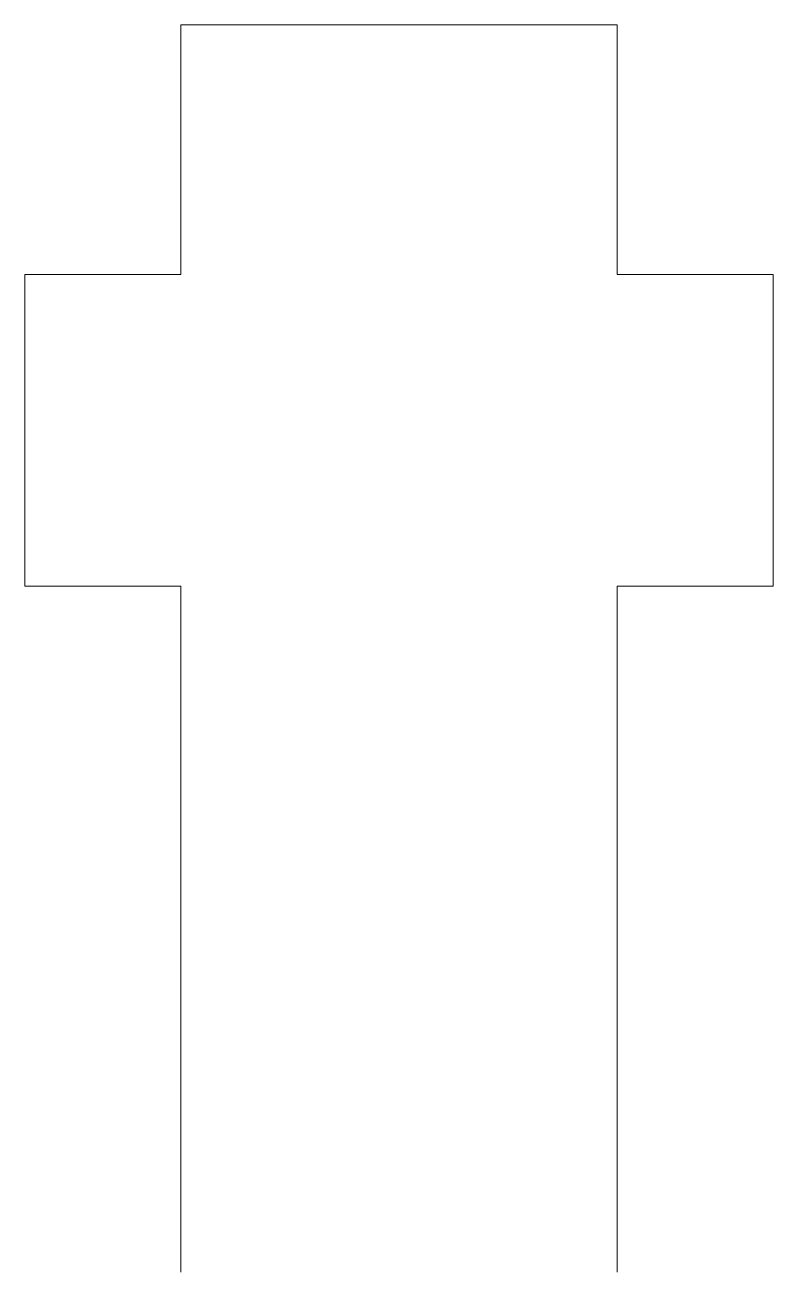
# Model space of a CAD drawing. Header units: millimetres. Extents: x -3 to 3, y 0 to 10.
import ezdxf

# ---------------------------------------------------------------- set-up
doc = ezdxf.new("R2010")
doc.units = ezdxf.units.MM
doc.layers.add('M3_ScrewJoint', color=1, linetype='CONTINUOUS', lineweight=0)

msp = doc.modelspace()

# ---------------------------------------------------------------- linework, layer by layer
at = {"layer": 'M3_ScrewJoint'}
for p, q in [((1.75, 10), (-1.75, 10)), ((-1.75, 10), (-1.75, 8)), ((1.75, 8), (1.75, 10)), ((-3, 8), (-3, 5.5)), ((-1.75, 8), (-3, 8)), ((3, 8), (1.75, 8)), ((3, 8), (3, 5.5)), ((-3, 5.5), (-1.75, 5.5)), ((-1.75, 5.5), (-1.75, 0)), ((1.75, 0), (1.75, 5.5)), ((1.75, 5.5), (3, 5.5))]:
    msp.add_line(p, q, dxfattribs=at)

doc.saveas('drawing.dxf')
